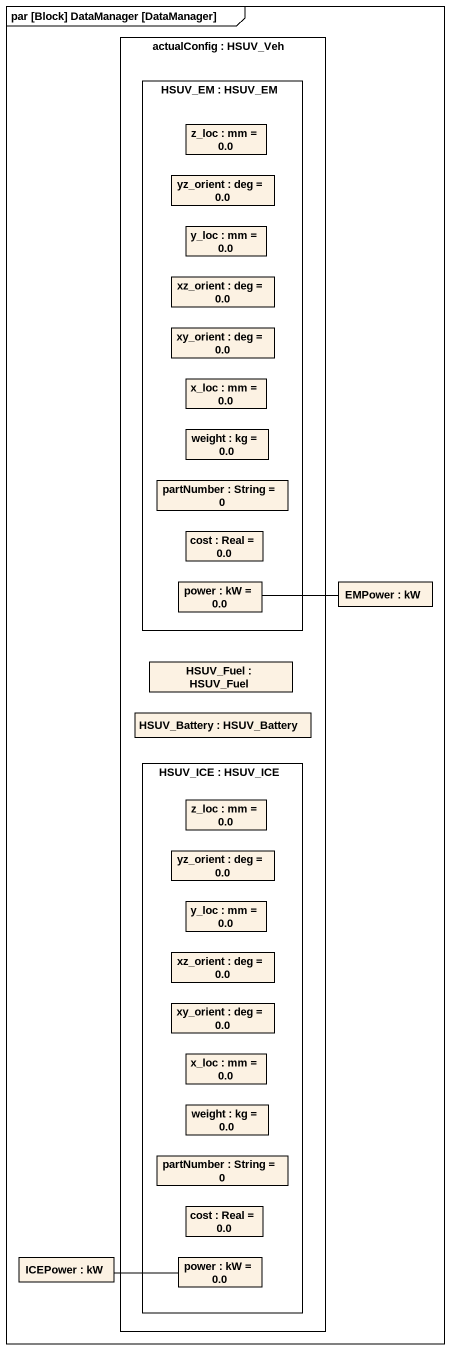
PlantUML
@startuml
mainframe par [Block] DataManager [DataManager]
rectangle "actualConfig : HSUV_Veh" as actualConfig {
  rectangle "HSUV_EM : HSUV_EM" as HSUV_EM {
    rectangle "z_loc : mm = 0.0" as z_loc
    rectangle "yz_orient : deg = 0.0" as yz_orient
    rectangle "y_loc : mm = 0.0" as y_loc
    rectangle "xz_orient : deg = 0.0" as xz_orient
    rectangle "xy_orient : deg = 0.0" as xy_orient
    rectangle "x_loc : mm = 0.0" as x_loc
    rectangle "weight : kg = 0.0" as weight
    rectangle "partNumber : String = 0" as partNumber
    rectangle "cost : Real = 0.0" as cost
    rectangle "power : kW = 0.0" as power
  }
  rectangle "HSUV_Fuel : HSUV_Fuel" as HSUV_Fuel
  rectangle "HSUV_Battery : HSUV_Battery" as HSUV_Battery
  rectangle "HSUV_ICE : HSUV_ICE" as HSUV_ICE {
    rectangle "z_loc : mm = 0.0" as z_loc_2
    rectangle "yz_orient : deg = 0.0" as yz_orient_2
    rectangle "y_loc : mm = 0.0" as y_loc_2
    rectangle "xz_orient : deg = 0.0" as xz_orient_2
    rectangle "xy_orient : deg = 0.0" as xy_orient_2
    rectangle "x_loc : mm = 0.0" as x_loc_2
    rectangle "weight : kg = 0.0" as weight_2
    rectangle "partNumber : String = 0" as partNumber_2
    rectangle "cost : Real = 0.0" as cost_2
    rectangle "power : kW = 0.0" as power_2
  }
}
rectangle "EMPower : kW" as EMPower
rectangle "ICEPower : kW" as ICEPower
power -right- EMPower
ICEPower -right- power_2
@enduml
